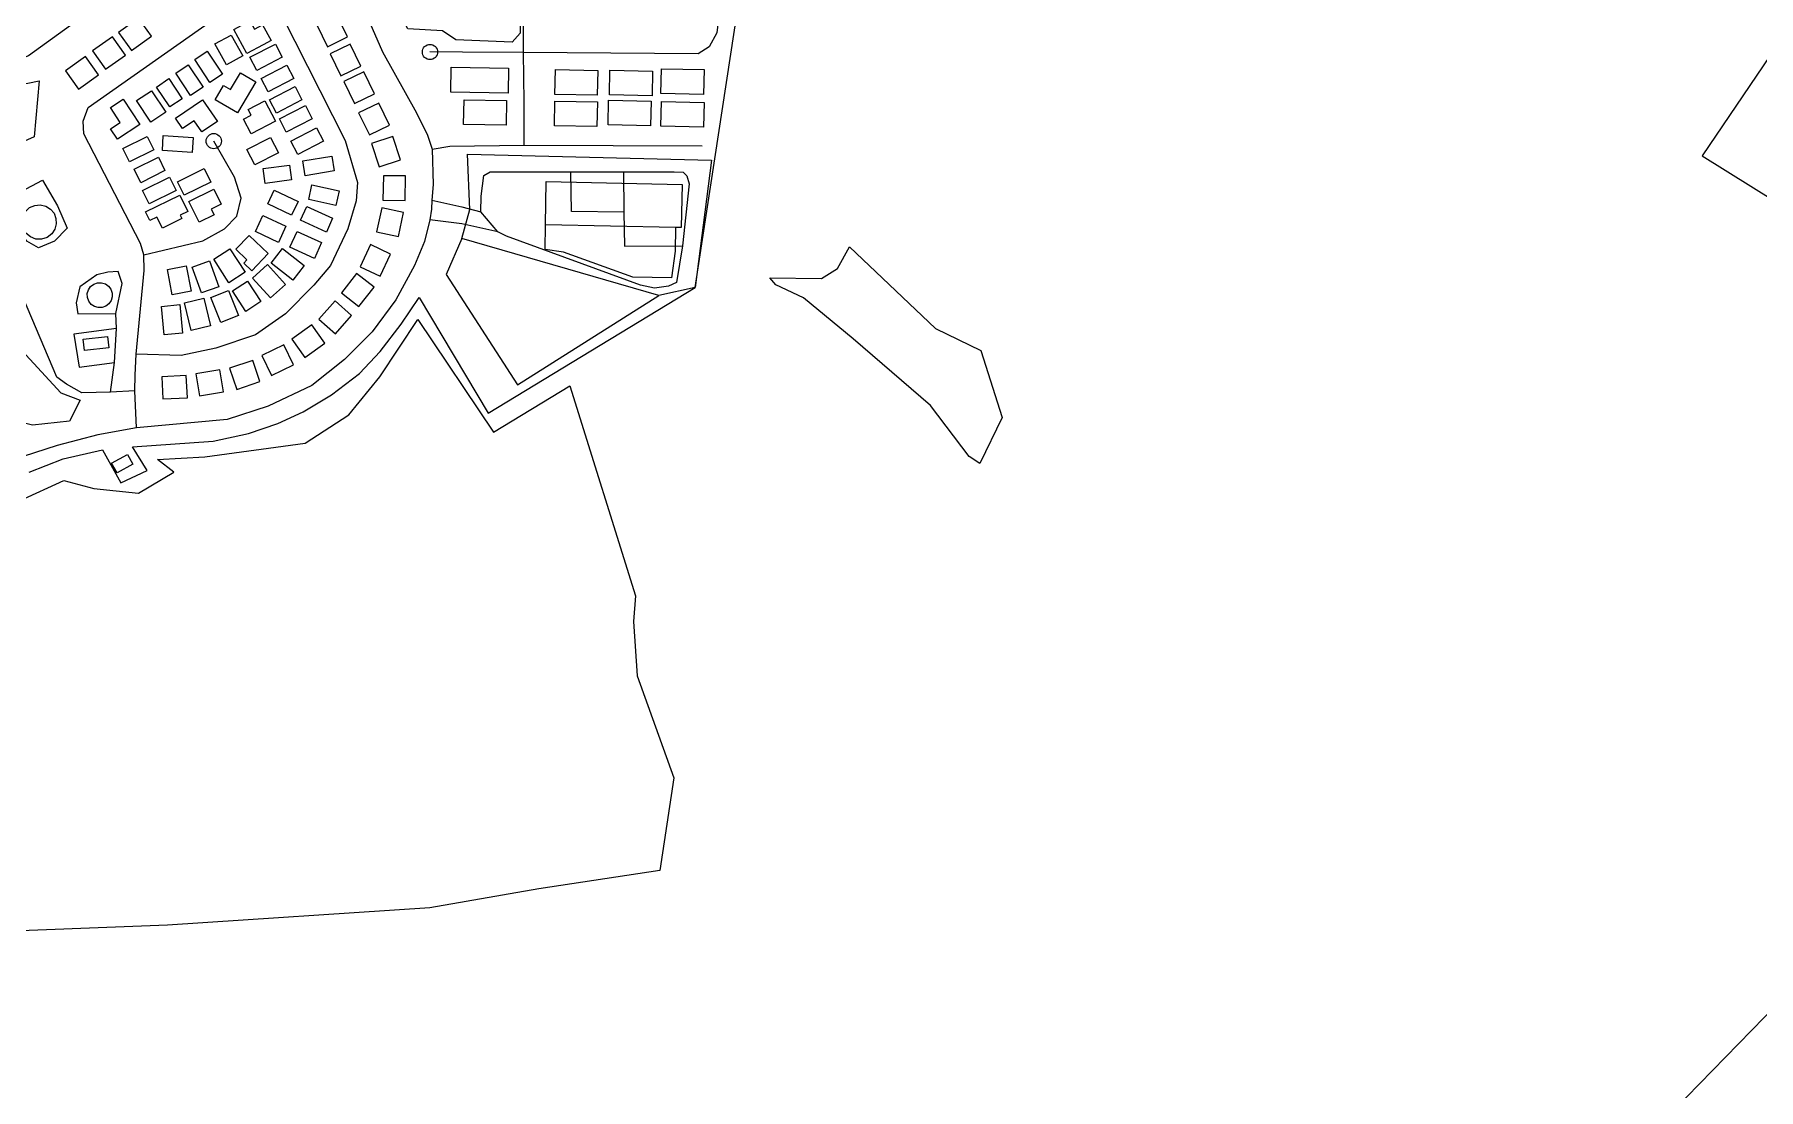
# Model space of a CAD drawing. Header units: metres. Extents: x 11276530 to 11306586, y 355867 to 367650.
# Drawn here: x 11291141 to 11292273, y 359766 to 360459 of the extents above; entities that cross this region are included whole.
import ezdxf

# ---------------------------------------------------------------- set-up
doc = ezdxf.new("R2010")
doc.units = ezdxf.units.M
for name, color, linetype in [('BUILDING', 8, 'Continuous'), ('HIGHWAY_OTHER', 7, 'Continuous'), ('HIGHWAY_RESIDENTIAL', 7, 'Continuous'), ('HIGHWAY_SERVICE', 8, 'Continuous'), ('HIGHWAY_TERTIARY', 3, 'Continuous'), ('LANDUSE', 2, 'Continuous'), ('MISC', 8, 'Continuous'), ('NATURAL_OTHER', 7, 'Continuous'), ('NATURAL_WATER', 5, 'Continuous')]:
    doc.layers.add(name, color=color, linetype=linetype)

msp = doc.modelspace()

# ---------------------------------------------------------------- linework, layer by layer
at = {"layer": 'BUILDING'}
for points in [[(11291218.3, 360457.5), (11291209.8, 360469.4), (11291196.7, 360460.1), (11291205.2, 360448.2), (11291218.3, 360457.5)], [(11291282.9, 360467.7), (11291285.9, 360462.2), (11291291.2, 360465), (11291296.7, 360454.8), (11291291.5, 360452), (11291280.9, 360446.3), (11291272.4, 360462), (11291282.9, 360467.7)], [(11291339.8, 360471.5), (11291326.7, 360465.1), (11291333.7, 360450.7), (11291346.8, 360457.1), (11291339.8, 360471.5)], [(11291201.2, 360445.2), (11291192.7, 360457.2), (11291179.6, 360447.9), (11291188.1, 360435.9), (11291201.2, 360445.2)], [(11291270.5, 360458.3), (11291278.1, 360444.6), (11291267.4, 360438.7), (11291259.8, 360452.5), (11291270.5, 360458.3)], [(11291282.8, 360443.8), (11291299.6, 360452.4), (11291304.1, 360443.7), (11291287.3, 360435.1), (11291282.8, 360443.8)], [(11291348.6, 360452.4), (11291335.5, 360446), (11291342.5, 360431.5), (11291355.7, 360437.9), (11291348.6, 360452.4)], [(11291183.4, 360432.2), (11291175, 360444.2), (11291161.9, 360434.9), (11291170.3, 360422.9), (11291183.4, 360432.2)], [(11291254.8, 360447.8), (11291264.8, 360432.6), (11291256.6, 360427.2), (11291246.6, 360442.3), (11291254.8, 360447.8)], [(11291229.7, 360429.7), (11291238.4, 360416.5), (11291230.2, 360411.1), (11291221.5, 360424.2), (11291229.7, 360429.7)], [(11291242.4, 360438.8), (11291252.1, 360424.1), (11291243.9, 360418.7), (11291234.2, 360433.3), (11291242.4, 360438.8)], [(11291260, 360415.9), (11291265.5, 360425.1), (11291270, 360422.5), (11291276.6, 360433.6), (11291286.7, 360427.6), (11291274.7, 360407.2), (11291260, 360415.9)], [(11291290.3, 360429.8), (11291307.1, 360438.5), (11291311.6, 360429.7), (11291294.8, 360421), (11291290.3, 360429.8)], [(11291357.7, 360434.2), (11291344.5, 360427.8), (11291351.5, 360413.4), (11291364.7, 360419.8), (11291357.7, 360434.2)], [(11291415, 360437.2), (11291452.5, 360436.6), (11291452.2, 360420.1), (11291414.7, 360420.8), (11291415, 360437.2)], [(11291483.3, 360435.6), (11291511.2, 360435), (11291510.8, 360418.8), (11291482.9, 360419.4), (11291483.3, 360435.6)], [(11291519.1, 360435.3), (11291547, 360434.7), (11291546.7, 360418.5), (11291518.8, 360419.1), (11291519.1, 360435.3)], [(11291552.9, 360436.2), (11291580.8, 360435.6), (11291580.4, 360419.4), (11291552.5, 360420), (11291552.9, 360436.2)], [(11291218.2, 360421.8), (11291227.6, 360407.6), (11291217.9, 360401.2), (11291208.5, 360415.4), (11291218.2, 360421.8)], [(11291295.7, 360415.9), (11291312.5, 360424.5), (11291317, 360415.7), (11291300.2, 360407.1), (11291295.7, 360415.9)], [(11291199.6, 360416.3), (11291210.6, 360399.6), (11291196, 360389.9), (11291191.4, 360396.8), (11291197.8, 360401), (11291191.3, 360410.8), (11291199.6, 360416.3)], [(11291234, 360403.8), (11291251.7, 360415.9), (11291261.5, 360401.6), (11291251.4, 360394.7), (11291246.3, 360402.1), (11291238.7, 360396.9), (11291234, 360403.8)], [(11291278.6, 360403.2), (11291283.6, 360405.8), (11291281.7, 360409.5), (11291292.7, 360415.2), (11291299.7, 360401.7), (11291283.6, 360393.4), (11291278.6, 360403.2)], [(11291302.2, 360403.3), (11291319.3, 360412), (11291323.8, 360403.3), (11291306.7, 360394.5), (11291302.2, 360403.3)], [(11291367.4, 360413.6), (11291354.2, 360407.2), (11291361.3, 360392.8), (11291374.4, 360399.2), (11291367.4, 360413.6)], [(11291423.4, 360415.9), (11291451.3, 360415.3), (11291451, 360399.1), (11291423.1, 360399.7), (11291423.4, 360415.9)], [(11291483, 360415), (11291510.9, 360414.4), (11291510.5, 360398.2), (11291482.6, 360398.8), (11291483, 360415)], [(11291518.2, 360415.6), (11291546.1, 360415), (11291545.8, 360398.8), (11291517.9, 360399.4), (11291518.2, 360415.6)], [(11291552.9, 360414.7), (11291580.8, 360414.1), (11291580.4, 360397.9), (11291552.5, 360398.5), (11291552.9, 360414.7)], [(11291309.8, 360388.7), (11291326.6, 360397.3), (11291331.1, 360388.6), (11291314.3, 360379.9), (11291309.8, 360388.7)], [(11291199.4, 360383.8), (11291215.4, 360391.8), (11291219.8, 360382.9), (11291203.8, 360375), (11291199.4, 360383.8)], [(11291226, 360392.3), (11291245.6, 360391.1), (11291245, 360381.3), (11291225.4, 360382.5), (11291226, 360392.3)], [(11291280.9, 360383.1), (11291296.4, 360391.1), (11291301.5, 360381.1), (11291286, 360373.1), (11291280.9, 360383.1)], [(11291376.6, 360391.7), (11291362.7, 360387.2), (11291367.7, 360371.9), (11291381.6, 360376.4), (11291376.6, 360391.7)], [(11291206.9, 360370.3), (11291222.8, 360378.1), (11291227.1, 360369.3), (11291211.2, 360361.4), (11291206.9, 360370.3)], [(11291317.6, 360375.8), (11291336.5, 360378.9), (11291338.2, 360369.2), (11291319.2, 360366), (11291317.6, 360375.8)], [(11291212.3, 360356.3), (11291230, 360365.1), (11291234.4, 360356.2), (11291216.7, 360347.5), (11291212.3, 360356.3)], [(11291235.3, 360362), (11291252.9, 360370.6), (11291257.2, 360361.8), (11291239.7, 360353.1), (11291235.3, 360362)], [(11291291.6, 360370.7), (11291308.8, 360372.9), (11291310.1, 360363.2), (11291292.9, 360360.9), (11291291.6, 360370.7)], [(11291385, 360365.8), (11291370.4, 360366), (11291370.1, 360350), (11291384.8, 360349.7), (11291385, 360365.8)], [(11291477.3, 360362.1), (11291566.5, 360360.2), (11291565.9, 360331.9), (11291562.1, 360332), (11291561.8, 360316.4), (11291559.4, 360299), (11291534, 360299.3), (11291488.6, 360315.7), (11291476.5, 360317.5), (11291476.7, 360333.7), (11291477.3, 360362.1)], [(11291562.1, 360332), (11291476.7, 360333.7), (11291477.3, 360362.1), (11291566.5, 360360.2), (11291565.9, 360331.9), (11291562.1, 360332)], [(11291214.3, 360342.2), (11291236.8, 360353.2), (11291242.1, 360342.5), (11291237, 360340), (11291238.1, 360337.8), (11291225.4, 360331.5), (11291221.8, 360338.8), (11291217.2, 360336.5), (11291214.3, 360342.2)], [(11291242.8, 360349.1), (11291259.1, 360357.1), (11291263.9, 360347.3), (11291257.4, 360344), (11291259.3, 360340.2), (11291249.6, 360335.4), (11291242.8, 360349.1)], [(11291298.8, 360356.4), (11291314.4, 360349), (11291310.2, 360340.1), (11291294.6, 360347.4), (11291298.8, 360356.4)], [(11291323.5, 360360), (11291341.3, 360356.1), (11291339.3, 360346.5), (11291321.5, 360350.3), (11291323.5, 360360)], [(11291135.9, 360328.2), (11291133.9, 360331.5), (11291133.2, 360335.2), (11291133.7, 360339), (11291135.5, 360342.4), (11291138.2, 360345), (11291141.7, 360346.5), (11291145.3, 360346.9), (11291148.9, 360346), (11291151.9, 360344.1), (11291154.3, 360341.3), (11291155.6, 360337.9), (11291155.8, 360334.3), (11291154.8, 360330.8), (11291152.8, 360327.8), (11291149.7, 360325.5), (11291146.1, 360324.3), (11291142.3, 360324.4), (11291138.8, 360325.8), (11291135.9, 360328.2)], [(11291291.3, 360339.9), (11291306.5, 360332.8), (11291301.5, 360322.2), (11291286.4, 360329.4), (11291291.3, 360339.9)], [(11291320.1, 360345.7), (11291337, 360338), (11291333, 360329), (11291316, 360336.7), (11291320.1, 360345.7)], [(11291366, 360329.2), (11291380.3, 360326.1), (11291383.7, 360341.8), (11291369.4, 360344.9), (11291366, 360329.2)], [(11291313.8, 360329.4), (11291329.8, 360322.1), (11291325.2, 360311.7), (11291309.1, 360319), (11291313.8, 360329.4)], [(11291269.7, 360318), (11291279.7, 360302.6), (11291269.1, 360295.7), (11291259.1, 360311.1), (11291269.7, 360318)], [(11291282.4, 360326.8), (11291294.8, 360314.9), (11291284, 360303.6), (11291278.8, 360308.6), (11291280.8, 360310.8), (11291273.6, 360317.7), (11291282.4, 360326.8)], [(11291304.3, 360318.1), (11291318.5, 360307), (11291311, 360297.4), (11291296.8, 360308.5), (11291304.3, 360318.1)], [(11291375.2, 360314.5), (11291362, 360320.7), (11291355.1, 360306.2), (11291368.4, 360300), (11291375.2, 360314.5)], [(11291241, 360306.8), (11291244.2, 360290.2), (11291231.9, 360287.8), (11291228.7, 360304.4), (11291241, 360306.8)], [(11291251.1, 360289), (11291245, 360305.9), (11291256.4, 360310.1), (11291262.5, 360293.1), (11291251.1, 360289)], [(11291296.3, 360285.7), (11291284.5, 360298.7), (11291294.3, 360307.6), (11291306.1, 360294.6), (11291296.3, 360285.7)], [(11291178.7, 360281.5), (11291177.1, 360283.5), (11291176.2, 360286), (11291176.1, 360288.6), (11291176.9, 360291.1), (11291178.3, 360293.3), (11291180.4, 360294.8), (11291182.9, 360295.7), (11291185.5, 360295.7), (11291188, 360294.9), (11291190.1, 360293.4), (11291191.6, 360291.4), (11291192.4, 360288.9), (11291192.5, 360286.4), (11291191.7, 360284), (11291190.3, 360281.9), (11291188.3, 360280.3), (11291185.9, 360279.5), (11291183.3, 360279.4), (11291180.9, 360280.1), (11291178.7, 360281.5)], [(11291280.2, 360276.9), (11291271.4, 360290.3), (11291281.3, 360296.8), (11291290, 360283.3), (11291280.2, 360276.9)], [(11291342.9, 360289.1), (11291354.4, 360280.1), (11291364.3, 360292.8), (11291352.7, 360301.7), (11291342.9, 360289.1)], [(11291252.6, 360285.5), (11291256.9, 360267.4), (11291244.4, 360264.4), (11291240, 360282.4), (11291252.6, 360285.5)], [(11291268.8, 360290.6), (11291275.4, 360274.2), (11291263.7, 360269.5), (11291257.1, 360286), (11291268.8, 360290.6)], [(11291328, 360271.8), (11291338.9, 360262.1), (11291349.6, 360274.1), (11291338.7, 360283.8), (11291328, 360271.8)], [(11291236.8, 360281.3), (11291238.5, 360262.6), (11291226.6, 360261.5), (11291224.8, 360280.2), (11291236.8, 360281.3)], [(11291310.4, 360258.6), (11291318.9, 360246.7), (11291331.9, 360256.1), (11291323.4, 360268), (11291310.4, 360258.6)], [(11291290.7, 360247.9), (11291297.1, 360234.8), (11291311.5, 360241.8), (11291305.1, 360255), (11291290.7, 360247.9)], [(11291265.6, 360224.1), (11291263.1, 360238.5), (11291247.3, 360235.8), (11291249.7, 360221.4), (11291265.6, 360224.1)], [(11291289.4, 360230.9), (11291284.7, 360244.7), (11291269.5, 360239.5), (11291274.2, 360225.6), (11291289.4, 360230.9)], [(11291225.1, 360234), (11291225.8, 360219.4), (11291241.8, 360220.2), (11291241.1, 360234.8), (11291225.1, 360234)], [(11291192.1, 360177.2), (11291202.5, 360183), (11291206.1, 360176.6), (11291195.7, 360170.8), (11291192.1, 360177.2)]]:
    msp.add_lwpolyline(points, close=True, dxfattribs=at)
at = {"layer": 'HIGHWAY_OTHER'}
for centre in [(11291401, 360447.2), (11291259.1, 360388.7)]:
    msp.add_circle(centre, 5, dxfattribs=at)
at = {"layer": 'HIGHWAY_RESIDENTIAL'}
for points in [[(11291309.5, 360543.3), (11291278.6, 360542.9), (11291273.6, 360542.6), (11291269.9, 360541.1), (11291228.2, 360510.3), (11291137.5, 360444.7), (11291126.7, 360440.5), (11291118.2, 360444.8)], [(11291594, 360499.3), (11291589.2, 360459.8), (11291584.1, 360450.7), (11291577, 360446.1), (11291462.3, 360446.8), (11291422.3, 360447.1), (11291401, 360447.2)], [(11291462.8, 360386.1), (11291462.8, 360414.5), (11291462.3, 360446.8), (11291462.4, 360460.9), (11291462.6, 360493), (11291463.3, 360497.6), (11291465.4, 360501.7), (11291468.7, 360505)], [(11291173.5, 360401.8), (11291176.7, 360410.8), (11291265.1, 360472.9), (11291282, 360478.6), (11291292.2, 360479.8), (11291300.5, 360476.6), (11291304.1, 360470.7), (11291345.3, 360389.1), (11291353.4, 360361.5), (11291352.6, 360349.4), (11291347.2, 360331.2), (11291335.8, 360307.1), (11291324.7, 360294.1), (11291306.2, 360275.2), (11291286.5, 360261.4), (11291260.5, 360252.8), (11291237.7, 360248), (11291208.1, 360248.8)], [(11291207.6, 360234.9), (11291208.1, 360248.8), (11291213.4, 360303.8), (11291213.2, 360314), (11291211.1, 360321.4), (11291173.9, 360393.5), (11291173.5, 360401.8)], [(11291213.2, 360314), (11291251.9, 360323.3), (11291266.1, 360331.2), (11291274.3, 360339.4), (11291277.1, 360351.3), (11291272.8, 360365.1), (11291259.1, 360388.7)], [(11291402.5, 360383.3), (11291414, 360385.4), (11291462.8, 360386.1), (11291579.5, 360385.5)], [(11291208.5, 360200.4), (11291207.4, 360224.8), (11291207.6, 360234.9)]]:
    msp.add_lwpolyline(points, dxfattribs=at)
at = {"layer": 'HIGHWAY_SERVICE'}
for points in [[(11291146.7, 360363), (11291156.6, 360346.3), (11291162.9, 360331.6), (11291154.7, 360323.1), (11291144.2, 360318.6), (11291136.5, 360322.9), (11291130.7, 360331.8), (11291122.5, 360350.1)], [(11291122.5, 360350.1), (11291146.7, 360363)], [(11291434.4, 360342.3), (11291434.6, 360352.5), (11291436.4, 360366.2), (11291440.5, 360368.6), (11291493.4, 360368.6), (11291528, 360368.6), (11291561.2, 360368.6), (11291567.1, 360368.3), (11291569.5, 360366), (11291571, 360360.6), (11291566.8, 360320), (11291562.7, 360295.8), (11291557.6, 360293.4), (11291548.3, 360292.2), (11291539.1, 360294), (11291451.3, 360326.2), (11291445.6, 360329.1), (11291434.4, 360342.3)], [(11291528.3, 360342.1), (11291493.9, 360342.4), (11291493.4, 360368.6)], [(11291528, 360368.6), (11291528.3, 360342.1), (11291528.6, 360319.8), (11291566.8, 360320)], [(11291207.4, 360224.8), (11291191.3, 360223.8), (11291172.6, 360223.5), (11291162.5, 360229.1), (11291156.1, 360233.8), (11291117.6, 360324.1), (11291114.4, 360336.1), (11291117, 360346.4), (11291122.5, 360350.1)], [(11291402.3, 360349.9), (11291421.9, 360345.6), (11291434.4, 360342.3)], [(11291445.6, 360329.1), (11291422, 360334.3), (11291400.8, 360337.1)], [(11291191.3, 360223.8), (11291193.9, 360243.4), (11291195.4, 360265.6), (11291194.8, 360275.5), (11291199, 360295.2), (11291196.3, 360303), (11291189.7, 360302.6), (11291182.3, 360300.9), (11291171.2, 360293.1), (11291168.8, 360282.6), (11291170, 360275.2), (11291194.8, 360275.5)], [(11291195.4, 360265.6), (11291167.2, 360262), (11291170.9, 360240.2), (11291193.9, 360243.4)]]:
    msp.add_lwpolyline(points, dxfattribs=at)
at = {"layer": 'HIGHWAY_TERTIARY'}
msp.add_lwpolyline([(11291353.8, 360484), (11291369.9, 360447.4), (11291392.1, 360407.2), (11291399.4, 360392.6), (11291402.5, 360383.3), (11291403.1, 360360.1), (11291402.3, 360349.9), (11291402, 360343.9), (11291400.8, 360337.1), (11291397.4, 360322.8), (11291390.9, 360307), (11291378.6, 360284.4), (11291363.1, 360263.4), (11291345, 360245.2), (11291323.4, 360228.3), (11291294.8, 360214.7), (11291268, 360205.8), (11291208.5, 360200.4), (11291183.1, 360195.8), (11291156.3, 360188.8), (11291134.1, 360181.5)], dxfattribs=at)
at = {"layer": 'LANDUSE'}
for points in [[(11292531.9, 360760.1), (11292436.3, 360675.3), (11292235.7, 360379.1), (11292549.8, 360183.2), (11292601.1, 360239.4), (11292646.5, 360272.8), (11292685.9, 360287.1), (11292726.5, 360294.3), (11292920, 360484.2), (11292682.9, 360636.5), (11292707.4, 360669.9), (11292531.9, 360760.1)], [(11291466.1, 360561.2), (11291466.1, 360538), (11291472.9, 360538), (11291472.9, 360514.2), (11291460.3, 360503.7), (11291460.2, 360459.6), (11291454.9, 360453.6), (11291418, 360455.1), (11291409.3, 360461.1), (11291386.5, 360462.4), (11291361.9, 360511.4), (11291355.6, 360528.1), (11291353.4, 360545.1), (11291352.3, 360561.2), (11291466.1, 360561.2)], [(11291585.7, 360376.1), (11291575, 360292.5), (11291551.2, 360287.4), (11291421.8, 360324.7), (11291427.2, 360343.7), (11291425.7, 360380.2), (11291585.7, 360376.1)], [(11291421.8, 360324.7), (11291411.6, 360301.2), (11291458.5, 360228.6), (11291551.2, 360287.4), (11291421.8, 360324.7)]]:
    msp.add_lwpolyline(points, close=True, dxfattribs=at)
msp.add_lwpolyline([(11291138, 360171.3), (11291160.2, 360180.1), (11291186.2, 360185.9), (11291198.2, 360164.4), (11291215.4, 360172.4), (11291205.8, 360188), (11291258.8, 360191.6), (11291282, 360196.6), (11291301.1, 360203.3), (11291317.8, 360211), (11291336.4, 360222.1), (11291354.8, 360236.2), (11291368.4, 360250.6), (11291382.2, 360268.5), (11291393.9, 360285.9), (11291439.1, 360210.1), (11291463.7, 360225), (11291575, 360292.5), (11291641.9, 360730.9)], dxfattribs=at)
at = {"layer": 'MISC'}
msp.add_lwpolyline([(11291189.5, 360260.4), (11291190.3, 360253), (11291174.3, 360251.3), (11291173.5, 360258.6), (11291189.5, 360260.4)], dxfattribs=at)
at = {"layer": 'NATURAL_OTHER'}
for points in [[(11291021.8, 360580), (11291126.4, 360428.2), (11291130.9, 360426.2), (11291137.1, 360426.8), (11291144.6, 360428.2), (11291141.3, 360391.6), (11291118.6, 360381.4), (11291096.7, 360368.3), (11291090.1, 360355.7), (11291087.2, 360338.2), (11291091.6, 360307.6), (11291112.9, 360273), (11291158.8, 360223.4), (11291171.4, 360218.5), (11291164.5, 360204.9), (11291140.2, 360202.1), (11291126, 360205.6), (11291128.8, 360217.4), (11291049.1, 360357.8), (11291068, 360368.5), (11291060.1, 360382.5), (11291104.7, 360407.8), (11291109, 360419.1), (11291055.8, 360493.7)], [(11291132.1, 360152.8), (11291160.8, 360165.9), (11291180.5, 360160.5), (11291209.7, 360157.5), (11291233, 360171.3), (11291222.3, 360179.6), (11291253.3, 360181.4), (11291319, 360190.4), (11291347.7, 360208.9), (11291368, 360234), (11291393.1, 360271.6), (11291442.6, 360197.6), (11291492.8, 360228), (11291535.8, 360090.1), (11291534.6, 360073.3), (11291537, 360037.5), (11291560.9, 359970.6), (11291551.9, 359909.7), (11291472.5, 359897.8), (11291400.8, 359885.2), (11291228.8, 359873.9), (11290973, 359864.1)], [(11292344.9, 359883.6), (11292805.7, 359504.9), (11292829.8, 359503.9), (11292848, 359457.6), (11292939.8, 359068.3), (11292860.1, 358831.1), (11292472.7, 358894.5), (11292297.1, 359033.9), (11291822.8, 359370.6), (11292208.4, 359743.5), (11292344.9, 359883.6)]]:
    msp.add_lwpolyline(points, dxfattribs=at)
at = {"layer": 'NATURAL_WATER'}
msp.add_lwpolyline([(11291762.5, 360251.1), (11291776.4, 360207.3), (11291761.7, 360177), (11291754.9, 360181.7), (11291729.5, 360215), (11291678.6, 360258.9), (11291646.1, 360285.7), (11291627.9, 360294.3), (11291623.9, 360298.9), (11291658, 360298.5), (11291668.4, 360305), (11291676.2, 360319.3), (11291732.6, 360265.6), (11291762.5, 360251.1)], dxfattribs=at)

doc.saveas('drawing.dxf')
